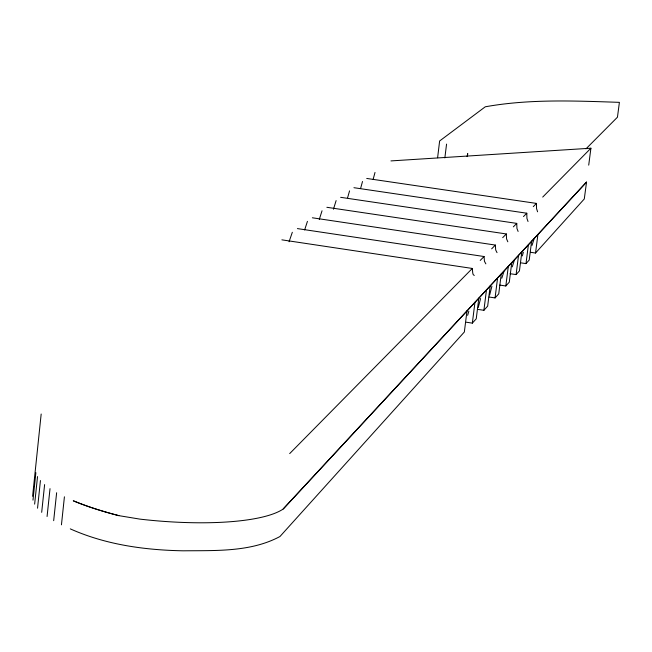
<?xml version="1.0" encoding="UTF-8"?>
<svg xmlns="http://www.w3.org/2000/svg" width="652" height="652" viewBox="0 0 652 652"><rect width="100%" height="100%" fill="white"/><g stroke="black" fill="none" stroke-linecap="round" stroke-linejoin="round"><path stroke-width="0.98" d="M353.938 187.703L526.8 213.212L526.922 218.387L528.038 221.493M366.726 178.444L536.466 203.416L536.547 208.624L537.598 211.802M41.174 414.028L32.6 496.286M32.991 500.149L35.868 472.708M34.637 504.126L37.523 476.579M37.539 508.193L40.44 480.548M41.687 512.333L44.613 484.583M47.074 516.506L50.017 488.658M53.676 520.679L56.634 492.741M61.443 524.836L64.418 496.808M437.606 157.743L439.627 140.979L485.267 106.798C529.473 98.843 574.73 100.873 619.4 102.348L617.452 117.197L585.961 148.868M444.851 157.939L446.563 144.092M467.345 156.594L467.72 153.595L467.125 156.48M466.995 310.857L464.354 331.99L279.952 536.523C250.604 552.252 215.551 550.451 183.22 550.81C144.646 550.092 105.763 544.73 70.294 528.87M466.302 322.21L472.341 323.131L474.958 302.275M478.837 298.094L476.237 318.812L472.341 323.131M477.916 309.398L483.898 310.303L486.482 289.855M490.222 285.82L487.663 306.13L483.898 310.303M489.057 297.019L495.064 297.923L497.598 277.874M501.274 273.913L498.747 293.84L495.064 297.923M499.799 285.079L505.822 285.983L508.324 266.318M511.771 262.601L509.285 282.153L505.822 285.983M510.108 273.701L516.091 274.598L518.552 255.291M521.885 251.696L519.44 270.882L516.091 274.598M520.989 262.862L525.993 263.612L528.422 244.655M531.624 241.199L529.212 260.042L525.993 263.612M530.5 252.283L535.536 253.033L537.924 234.418M588.715 165.143L590.916 148.208L390.955 160.914M478.275 307.442L480.597 298.51M489.66 294.989L491.918 286.252M375.006 172.462L373.164 179.267M362.512 181.492L360.629 188.338M349.553 190.873L347.622 197.703M336.122 200.596L333.457 209.235M322.039 210.783L319.293 219.422M532.04 245.364L533.972 239.202M522.333 255.91L523.36 252.242M512.244 266.872L514.298 260.425M501.779 278.241L503.906 271.639M307.442 221.346L304.631 229.952M467.631 315.348L468.837 311.224M292.324 232.283L289.064 241.77M535.536 253.033L584.282 198.966L586.547 182.071L283.237 509A141.134 34.898 6 0 1 139.797 519.106L118.876 515.65A178.518 43.969 6.3 0 1 73.334 500.817L73.293 500.769A178.509 43.969 6.3 0 0 118.876 515.65M283.188 508.951L586.547 182.071M289.684 453.596L472.309 268.453L281.884 239.846M480.214 260.441L484.069 256.529L297.418 228.599M491.649 248.844L495.373 245.07L312.365 217.784M502.692 237.654L506.335 233.954L326.864 207.295M513.336 226.863L516.751 223.392L340.646 197.32M523.491 216.57L526.8 213.212M533.279 206.643L536.466 203.416M542.717 197.075L590.916 148.208M474.257 275.486L473.14 274.492L472.749 273.058L472.309 268.453M485.854 263.856L484.436 261.273L484.069 256.529M497.028 252.65L495.675 249.936L495.373 245.07M507.835 241.794L506.571 238.934L506.335 233.954M518.12 231.444L516.938 228.461L516.751 223.392"/></g></svg>
